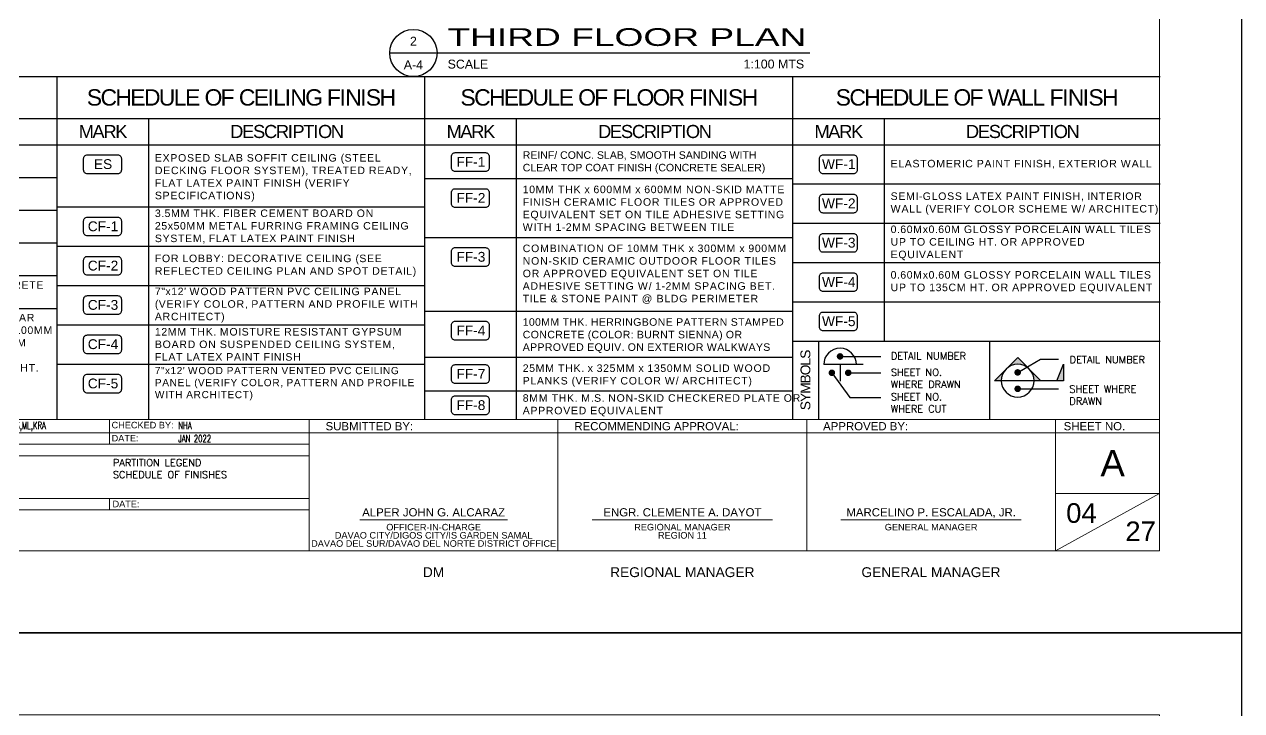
# Model space of a CAD drawing. Header units: metres. Extents: x -12400 to 1, y 0 to 106422.
# Drawn here: x -12132.69 to -12095.51, y 106362.17 to 106383.14 of the extents above; entities that cross this region are included whole.
import ezdxf
from ezdxf.enums import TextEntityAlignment as Align

# ---------------------------------------------------------------- set-up
doc = ezdxf.new("R2010")
doc.units = ezdxf.units.M
doc.linetypes.add('PHANTOM', pattern=[2.5, 1.25, -0.25, 0.25, -0.25, 0.25, -0.25])
for name, color, linetype in [('A-ANNO-TEXT', 4, 'Continuous'), ('SCH-FLR', 224, 'Continuous'), ('TEXT', 3, 'Continuous'), ('TITLE', 1, 'Continuous'), ('TITLE BLOCK', 7, 'Continuous'), ('txt', 2, 'Continuous'), ('TXT2', 2, 'Continuous')]:
    doc.layers.add(name, color=color, linetype=linetype)
for name, color, linetype, lineweight in [('R', 1, 'Continuous', 9), ('SECT DET', 25, 'Continuous', 25), ('TBLOCK-BORDER-INSIDE', 247, 'Continuous', 0), ('TBLOCK-BORDER-OUTSIDE', 240, 'Continuous', 0), ('TBLOCK-BORDER-TLINE', 40, 'Continuous', 0), ('TEXT 005', 7, 'Continuous', 50), ('Y', 2, 'Continuous', 13)]:
    doc.layers.add(name, color=color, linetype=linetype, lineweight=lineweight)
doc.styles.add('arial', font='arial.ttf')
doc.styles.add('arial baltic', font='arial.ttf')
doc.styles.add('Arial-Bold', font='arial.ttf')
doc.styles.add('CPDA-FONT', font='arial.ttf')
doc.styles.add('DIMTXT-100', font='arial.ttf')
doc.styles.add('SANS', font='sanss___.ttf')
doc.styles.add('simplex', font='simplex.shx')
doc.styles.add('T-0.15', font='romans.shx', dxfattribs={"height": 0.15})
doc.styles.add('T.25', font='romans.shx', dxfattribs={"height": 0.2})
doc.dimstyles.new('LE-1a', dxfattribs={"dimtxt": 0.2, "dimasz": 0.2, "dimexe": 0.2, "dimexo": 0.2, "dimgap": 0.1, "dimtad": 1, "dimtoh": 1, "dimdec": 0, "dimdsep": 46, "dimtxsty": 'DIMTXT-100', "dimcen": 2.5, "dimclrd": 8, "dimclre": 8, "dimclrt": 2, "dimadec": 0, "dimazin": 0, "dimtfac": 1, "dimtdec": 0, "dimtix": 1, "dimtmove": 2, "dimatfit": 3, "dimldrblk": 'DOT', "dimfxl": 1, "dimtolj": 1, "dimtzin": 0, "dimarcsym": 0})

# ---------------------------------------------------------------- blocks, each defined once
blk = doc.blocks.new('*U168')
at = {"layer": 'TITLE'}
blk.add_lwpolyline([(1271.65, 13.83), (1390.12, 13.83)], dxfattribs=at)
blk.add_circle((1278.31, 13.83), 6.67, dxfattribs=at)
at = {"layer": 'TITLE', "color": 5, "style": 'CPDA-FONT'}
blk.add_attdef('TITLE:', text='', height=5, dxfattribs=at).set_placement((1287.8, 24.54), align=Align.MIDDLE_LEFT)
blk.add_attdef('TITLE:', (1287.89, 15.82), '', height=5, dxfattribs=at)
at = {"layer": 'TXT2', "style": 'CPDA-FONT'}
blk.add_text('SCALE', height=2.5, dxfattribs=at).set_placement((1287.97, 9.44))
for tag, p in [('DET_NO.:', (1278.31, 17.16)), ('DWG_NO:', (1278.31, 10.5))]:
    blk.add_attdef(tag, text='', height=2.5, dxfattribs=at).set_placement(p, align=Align.MIDDLE_CENTER)
blk.add_attdef('SCALE', text='', height=2.5, dxfattribs=at).set_placement((1361.14, 10.71), align=Align.MIDDLE_LEFT)
blk = doc.blocks.new('_Dot')
at = {"color": 0, "linetype": 'ByBlock', "lineweight": -2}
blk.add_line((-0.5, 0), (-1, 0), dxfattribs=at)
at = {"color": 0, "linetype": 'ByBlock', "const_width": 0.5}
blk.add_lwpolyline([(-0.25, 0, 1), (0.25, 0, 1)], format="xyb", close=True, dxfattribs=at)
blk = doc.blocks.new('A$Ceba0e023')
at = {"layer": 'DEFPOINTS'}
for p, q in [((0, 50.934), (76.2, 50.934)), ((76.2, 50.934), (76.2, 0)), ((76.2, 0), (0, 0))]:
    blk.add_line(p, q, dxfattribs=at)
at = {"layer": 'TBLOCK-BORDER-INSIDE'}
blk.add_line((73.693, 6.517), (4.011, 6.517), dxfattribs=at)
blk.add_line((73.693, 6.517), (4.011, 6.517), dxfattribs=at)
at = {"layer": 'TBLOCK-BORDER-INSIDE', "ltscale": 0.35}
for p, q in [((70.511, 6.517), (70.511, 2.507)), ((73.693, 4.261), (70.511, 4.261))]:
    blk.add_line(p, q, dxfattribs=at)
for points in [[(47.711, 6.517), (47.711, 2.507)], [(55.311, 6.517), (55.311, 2.507)], [(62.911, 6.517), (62.911, 2.507)]]:
    blk.add_lwpolyline(points, dxfattribs=at)
at = {"layer": 'TBLOCK-BORDER-OUTSIDE'}
for p, q in [((73.693, 48.427), (73.693, 2.507)), ((73.693, 2.507), (4.011, 2.507))]:
    blk.add_line(p, q, dxfattribs=at)
blk.add_lwpolyline([(73.693, 2.507), (4.011, 2.507), (4.011, 48.427), (73.693, 48.427)], close=True, dxfattribs=at)
at = {"layer": 'TBLOCK-BORDER-TLINE'}
for p, q in [((41.611, 5.765), (41.611, 6.517)), ((22.111, 6.116), (73.693, 6.116)), ((35.111, 5.765), (47.711, 5.765)), ((35.111, 5.414), (47.711, 5.414)), ((35.111, 4.111), (47.711, 4.111)), ((41.611, 4.111), (41.611, 3.76)), ((35.111, 3.76), (47.711, 3.76)), ((49.255, 3.459), (53.766, 3.459)), ((56.355, 3.459), (61.866, 3.459)), ((63.955, 3.459), (69.466, 3.459))]:
    blk.add_line(p, q, dxfattribs=at)
at = {"layer": 'TBLOCK-BORDER-TLINE', "ltscale": 0.35}
blk.add_line((70.511, 2.507), (73.693, 4.261), dxfattribs=at)
at = {"layer": 'DEFPOINTS', "style": 'arial baltic'}
for s, height, p in [('DM', 0.3008, (51.511, 1.857)), ('REGIONAL MANAGER', 0.30079, (59.111, 1.857)), ('GENERAL MANAGER', 0.30079, (66.708, 1.857))]:
    blk.add_text(s, height=height, dxfattribs=at).set_placement(p, align=Align.MIDDLE_CENTER)
at = {"layer": 'R', "style": 'arial baltic'}
for s, p in [('CHECKED BY:', (41.674, 6.192)), ('DATE:', (41.674, 5.791)), ('DATE:', (41.703, 3.781))]:
    blk.add_text(s, height=0.2, dxfattribs=at).set_placement(p, align=Align.BOTTOM_LEFT)
for s, height, p in [('ALPER JOHN G. ALCARAZ', 0.25, (51.513, 3.686)), ('ENGR. CLEMENTE A. DAYOT', 0.25, (59.113, 3.686)), ('MARCELINO P. ESCALADA, JR.', 0.25, (66.713, 3.686)), ('DAVAO CITY/DIGOS CITY/IS GARDEN SAMAL', 0.20053, (51.513, 2.983)), ('OFFICER-IN-CHARGE', 0.20053, (51.513, 3.233)), ('REGIONAL MANAGER', 0.20053, (59.113, 3.233)), ('REGION 11', 0.2005, (59.113, 2.983)), ('GENERAL MANAGER', 0.20053, (66.713, 3.233)), ('DAVAO DEL SUR/DAVAO DEL NORTE DISTRICT OFFICE', 0.20053, (51.513, 2.733))]:
    blk.add_text(s, height=height, dxfattribs=at).set_placement(p, align=Align.MIDDLE_CENTER)
at = {"layer": 'Y', "style": 'arial baltic'}
for s, p in [('SUBMITTED BY:', (48.211, 6.317)), ('RECOMMENDING APPROVAL:', (55.811, 6.317)), ('APPROVED BY:', (63.411, 6.317)), ('SHEET NO.', (70.761, 6.317))]:
    blk.add_text(s, height=0.25, dxfattribs=at).set_placement(p, align=Align.MIDDLE_LEFT)
blk = doc.blocks.new('A$Cc19472a6')
at = {"layer": 'SECT DET', "ltscale": 1500}
h = blk.add_hatch(color=256, dxfattribs=at)
h.paths.add_polyline_path([(-3.648, -1.209), (-4.001, -0.855, -0.198912), (-3.855, -1.209)])
h.paths.add_polyline_path([(-4.001, -0.855), (-4.355, -0.502), (-4.708, -0.855, -0.414214)])
h.paths.add_polyline_path([(-4.855, -1.209, -0.198912), (-4.708, -0.855), (-5.062, -1.209)])
at = {"layer": 'SECT DET'}
blk.add_hatch(color=256, dxfattribs=at).paths.add_polyline_path([(-2.958, -0.708), (-2.958, -1.208), (-3.158, -1.208)])
at = {"color": 2}
for points in [[(-69.683, 8.079), (0, 8.079)], [(-33.709, 8.079), (-33.709, -2.4)], [(-22.473, 8.079), (-22.473, -2.4)], [(-11.236, 8.079), (-11.236, -2.4)], [(-43.691, 6.8), (0, 6.8)], [(-30.909, 6.8), (-30.909, -2.4)], [(-19.673, 6.8), (-19.673, -2.4)], [(-8.436, 6.8), (-8.436, 0)], [(-43.691, 6), (0, 6)], [(-11.236, 0), (0, 0)]]:
    blk.add_lwpolyline(points, dxfattribs=at)
at = {"color": 1}
for points in [[(-43.691, 5), (-33.709, 5)], [(-22.473, 4.968), (-11.236, 4.968)], [(-11.236, 4.8), (0, 4.8)], [(-33.709, 4.1), (-22.473, 4.1)], [(-43.691, 4), (-33.709, 4)], [(-11.236, 3.6), (0, 3.6)], [(-43.691, 3), (-33.709, 3)], [(-22.473, 3.168), (-11.236, 3.168)], [(-33.709, 2.9), (-22.473, 2.9)], [(-11.236, 2.4), (0, 2.4)], [(-43.691, 2), (-33.709, 2)], [(-33.709, 1.7), (-22.473, 1.7)], [(-11.236, 1.2), (0, 1.2)], [(-43.691, 1), (-33.709, 1)], [(-22.473, 0.918), (-11.236, 0.918)], [(-33.709, 0.5), (-22.473, 0.5)], [(-10.436, 0), (-10.436, -2.4)], [(-5.218, 0), (-5.218, -2.4)], [(-33.709, -0.7), (-22.473, -0.7)], [(-22.473, -0.492), (-11.236, -0.492)], [(-22.473, -1.523), (-11.236, -1.523)]]:
    blk.add_lwpolyline(points, dxfattribs=at)
at = {"layer": 'SCH-FLR', "color": 1}
for points in [[(-31.848, 5.112), (-32.77, 5.112, -0.414214), (-32.885, 5.227), (-32.885, 5.573, -0.414214), (-32.77, 5.688), (-31.848, 5.688, -0.414214), (-31.733, 5.573), (-31.733, 5.227, -0.414214)], [(-20.612, 5.18), (-21.533, 5.18, -0.414214), (-21.649, 5.295), (-21.649, 5.641, -0.414214), (-21.533, 5.756), (-20.612, 5.756, -0.414214), (-20.497, 5.641), (-20.497, 5.295, -0.414214)], [(-9.375, 5.112), (-10.297, 5.112, -0.414214), (-10.412, 5.227), (-10.412, 5.573, -0.414214), (-10.297, 5.688), (-9.375, 5.688, -0.414214), (-9.26, 5.573), (-9.26, 5.227, -0.414214)], [(-20.612, 4.08), (-21.533, 4.08, -0.414214), (-21.649, 4.195), (-21.649, 4.541, -0.414214), (-21.533, 4.656), (-20.612, 4.656, -0.414214), (-20.497, 4.541), (-20.497, 4.195, -0.414214)], [(-9.375, 3.912), (-10.297, 3.912, -0.414214), (-10.412, 4.027), (-10.412, 4.373, -0.414214), (-10.297, 4.488), (-9.375, 4.488, -0.414214), (-9.26, 4.373), (-9.26, 4.027, -0.414214)], [(-31.848, 3.212), (-32.77, 3.212, -0.414214), (-32.885, 3.327), (-32.885, 3.673, -0.414214), (-32.77, 3.788), (-31.848, 3.788, -0.414214), (-31.733, 3.673), (-31.733, 3.327, -0.414214)], [(-9.375, 2.712), (-10.297, 2.712, -0.414214), (-10.412, 2.827), (-10.412, 3.173, -0.414214), (-10.297, 3.288), (-9.375, 3.288, -0.414214), (-9.26, 3.173), (-9.26, 2.827, -0.414214)], [(-20.612, 2.28), (-21.533, 2.28, -0.414214), (-21.649, 2.395), (-21.649, 2.741, -0.414214), (-21.533, 2.856), (-20.612, 2.856, -0.414214), (-20.497, 2.741), (-20.497, 2.395, -0.414214)], [(-31.848, 2.012), (-32.77, 2.012, -0.414214), (-32.885, 2.127), (-32.885, 2.473, -0.414214), (-32.77, 2.588), (-31.848, 2.588, -0.414214), (-31.733, 2.473), (-31.733, 2.127, -0.414214)], [(-9.375, 1.512), (-10.297, 1.512, -0.414214), (-10.412, 1.627), (-10.412, 1.973, -0.414214), (-10.297, 2.088), (-9.375, 2.088, -0.414214), (-9.26, 1.973), (-9.26, 1.627, -0.414214)], [(-31.848, 0.812), (-32.77, 0.812, -0.414214), (-32.885, 0.927), (-32.885, 1.273, -0.414214), (-32.77, 1.388), (-31.848, 1.388, -0.414214), (-31.733, 1.273), (-31.733, 0.927, -0.414214)], [(-9.375, 0.312), (-10.297, 0.312, -0.414214), (-10.412, 0.427), (-10.412, 0.773, -0.414214), (-10.297, 0.888), (-9.375, 0.888, -0.414214), (-9.26, 0.773), (-9.26, 0.427, -0.414214)], [(-20.612, 0.03), (-21.533, 0.03, -0.414214), (-21.649, 0.145), (-21.649, 0.491, -0.414214), (-21.533, 0.606), (-20.612, 0.606, -0.414214), (-20.497, 0.491), (-20.497, 0.145, -0.414214)], [(-31.848, -0.388), (-32.77, -0.388, -0.414214), (-32.885, -0.273), (-32.885, 0.073, -0.414214), (-32.77, 0.188), (-31.848, 0.188, -0.414214), (-31.733, 0.073), (-31.733, -0.273, -0.414214)], [(-20.612, -1.296), (-21.533, -1.296, -0.414214), (-21.649, -1.18), (-21.649, -0.835, -0.414214), (-21.533, -0.72), (-20.612, -0.72, -0.414214), (-20.497, -0.835), (-20.497, -1.18, -0.414214)], [(-31.848, -1.588), (-32.77, -1.588, -0.414214), (-32.885, -1.473), (-32.885, -1.127, -0.414214), (-32.77, -1.012), (-31.848, -1.012, -0.414214), (-31.733, -1.127), (-31.733, -1.473, -0.414214)], [(-20.612, -2.25), (-21.533, -2.25, -0.414214), (-21.649, -2.135), (-21.649, -1.789, -0.414214), (-21.533, -1.674), (-20.612, -1.674, -0.414214), (-20.497, -1.789), (-20.497, -2.135, -0.414214)]]:
    blk.add_lwpolyline(points, format="xyb", close=True, dxfattribs=at)
at = {"layer": 'SECT DET'}
for p, q in [((-9.281, -0.72), (-10.281, -0.72)), ((-9.781, -0.72), (-9.781, -1.22)), ((-3.855, -1.209), (-4.855, -1.209))]:
    blk.add_line(p, q, dxfattribs=at)
for points in [[(-9.074, -0.72), (-9.281, -0.72)], [(-4.855, -1.209), (-5.062, -1.209), (-4.355, -0.502), (-3.648, -1.209), (-3.855, -1.209)]]:
    blk.add_lwpolyline(points, dxfattribs=at)
at = {"layer": 'SECT DET', "color": 1, "linetype": 'PHANTOM', "ltscale": 5}
blk.add_lwpolyline([(-3.158, -1.209), (-2.958, -0.709), (-2.958, -1.209), (-4.958, -1.209)], dxfattribs=at)
at = {"layer": 'SECT DET'}
for centre, start, end in [((-9.781, -0.72), 0, 180), ((-4.355, -1.209), 0, 180), ((-4.355, -1.209), 180, 0)]:
    blk.add_arc(centre, 0.5, start, end, dxfattribs=at)
at = {"linetype": 'Continuous'}
for s, width, gutter_width, heights, insert, char_height, attachment_point, style in [('\\pxt28;{\\T0.9;\\C3;SCHEDULE OF CEILING FINISH}', 10.05921, 0.001, [0], (-28.091, 7.44), 0.5, 5, 'arial'), ('\\pxt28;{\\T0.9;\\C3;SCHEDULE OF FLOOR FINISH}', 10.05921, 0.001, [0], (-16.854, 7.44), 0.5, 5, 'arial'), ('\\pxt28;{\\T0.9;\\C3;SCHEDULE OF WALL FINISH}', 10.05921, 0.001, [0], (-5.618, 7.44), 0.5, 5, 'arial'), ('\\pxt28;{\\T0.9;\\C3;MARK}', 7.60421, 0.001, [0], (-32.309, 6.4), 0.4, 5, 'arial'), ('\\pxt28;{\\T0.9;\\C3;DESCRIPTION}', 7.60421, 0.001, [0], (-26.691, 6.4), 0.4, 5, 'arial'), ('\\pxt28;{\\T0.9;\\C3;MARK}', 7.60421, 0.001, [0], (-21.073, 6.4), 0.4, 5, 'arial'), ('\\pxt28;{\\T0.9;\\C3;DESCRIPTION}', 7.60421, 0.001, [0], (-15.454, 6.4), 0.4, 5, 'arial'), ('\\pxt28;{\\T0.9;\\C3;MARK}', 7.60421, 0.001, [0], (-9.836, 6.4), 0.4, 5, 'arial'), ('\\pxt28;{\\T0.9;\\C3;DESCRIPTION}', 7.60421, 0.001, [0], (-4.218, 6.4), 0.4, 5, 'arial'), ('\\A1;\\pxql;{\\fArial|b0|i0|c0|p34;\\T1.1;\\C2;EXPOSED SLAB SOFFIT CEILING (STEEL DECKING FLOOR SYSTEM), TREATED READY, FLAT LATEX PAINT FINISH (VERIFY SPECIFICATIONS)}', 8.03762, 0.001, [1.982], (-30.709, 5.713), 0.23, 1, 'T-0.15'), ('\\A1;\\pxsm1;{\\fArial|b0|i0|c0|p34;\\C2;REINF/ CONC. SLAB, SMOOTH SANDING WITH CLEAR TOP COAT FINISH (CONCRETE SEALER) }', 8.10179, 0.001, [0], (-19.473, 5.798), 0.23, 1, 'T-0.15'), ('\\A1;\\pxql;{\\fArial|b0|i0|c0|p34;\\T1.1;\\C2;ELASTOMERIC PAINT FINISH, EXTERIOR WALL}', 8.10488, 0.001, [1.982], (-8.236, 5.4), 0.23, 4, 'T-0.15'), ('\\A1;\\pxt30;{\\fArial|b0|i0|c0|p34;\\T1.1;\\C2;10MM THK x 600MM x 600MM NON-SKID MATTE FINISH CERAMIC FLOOR TILES OR APPROVED EQUIVALENT SET ON TILE ADHESIVE SETTING WITH 1-2MM SPACING BETWEEN TILE}', 8.26098, 0.001, [0], (-19.473, 4.748), 0.23, 1, 'T-0.15'), ('\\A1;\\pxql;{\\fArial|b0|i0|c0|p34;\\T1.1;\\C2;SEMI-GLOSS LATEX PAINT FINISH, INTERIOR WALL (VERIFY COLOR SCHEME W/ ARCHITECT)}', 8.37967, 0.001, [1.982], (-8.236, 4.2), 0.23, 4, 'T-0.15'), ('\\A1;\\pxql;{\\fArial|b0|i0|c0|p34;\\T1.1;\\C2;3.5MM THK. FIBER CEMENT BOARD ON 25x50MM METAL FURRING FRAMING CEILING SYSTEM, FLAT LATEX PAINT FINISH}', 8.10488, 0.001, [1.982], (-30.709, 3.5), 0.23, 4, 'T-0.15'), ('\\A1;\\pxql,t30;{\\fArial|b0|i0|c0|p34;\\T1.1;\\C2;0.60Mx0.60M GLOSSY PORCELAIN WALL TILES UP TO CEILING HT. OR APPROVED EQUIVALENT}', 8.10488, 0.001, [1.982], (-8.236, 3), 0.23, 4, 'T-0.15'), ('\\A1;\\pxql;{\\fArial|b0|i0|c0|p34;\\T1.1;\\C2;FOR LOBBY: DECORATIVE CEILING (SEE REFLECTED CEILING PLAN AND SPOT DETAIL)}', 8.10488, 0.001, [1.982], (-30.709, 2.3), 0.23, 4, 'T-0.15'), ('\\A1;\\pxt40;{\\fArial|b0|i0|c0|p34;\\T1.1;\\C2;COMBINATION OF 10MM THK x 300MM x 900MM NON-SKID CERAMIC OUTDOOR FLOOR TILES OR APPROVED EQUIVALENT SET ON TILE ADHESIVE SETTING W/ 1-2MM SPACING BET. TILE & STONE PAINT @ BLDG PERIMETER}', 8.17878, 0.001, [0], (-19.473, 2.948), 0.23, 1, 'T-0.15'), ('\\A1;\\pxql,t30;{\\fArial|b0|i0|c0|p34;\\T1.1;\\C2;0.60Mx0.60M GLOSSY PORCELAIN WALL TILES UP TO 135CM HT. OR APPROVED EQUIVALENT}', 8.10488, 0.001, [1.982], (-8.236, 1.8), 0.23, 4, 'T-0.15'), ('\\A1;\\pxt30;{\\fArial|b0|i0|c0|p34;\\T1.1;\\C2;200MM THK. REINFORCED CONCRETE WALL, SMOOTH PLASTER FINISH}', 7.09994, 0.001, [1.982], (-40.691, 1.499), 0.23, 4, 'T-0.15'), ('\\A1;\\pxql;{\\fArial|b0|i0|c0|p34;\\T1.1;\\C2;7"x12\' WOOD PATTERN PVC CEILING PANEL (VERIFY COLOR, PATTERN AND PROFILE WITH ARCHITECT)}', 8.10488, 0.001, [1.982], (-30.709, 1.1), 0.23, 4, 'T-0.15'), ("\\A1;\\pxql;{\\fArial|b0|i0|c0|p34;\\T1.1;\\C2;GLASS PARTITION: 6MM THK. CLEAR FIXED GLASS PANELS ON 50MMx100MM THK. POWDER-COATED ALUMINUM FRAME UP TO 2850MM HT. WITH HORIZONTAL MUNTIN AT 2400MM HT. (SUBMIT SHOP DRAWINGS FOR ARCHITECT'S APPROVAL)}", 7.052, 4.440892098500626e-16, [3.872], (-40.691, 0.832), 0.23, 1, 'T-0.15'), ('\\A1;\\pxql;{\\fArial|b0|i0|c0|p34;\\T1.1;\\C2;12MM THK. MOISTURE RESISTANT GYPSUM BOARD ON SUSPENDED CEILING SYSTEM, FLAT LATEX PAINT FINISH}', 8.10488, 0.001, [1.982], (-30.709, -0.1), 0.23, 4, 'T-0.15'), ('\\A1;\\pxsm1;{\\fArial|b0|i0|c0|p34;\\T1.05;\\C2;100MM THK. HERRINGBONE PATTERN STAMPED CONCRETE (COLOR: BURNT SIENNA) OR APPROVED EQUIV. ON EXTERIOR WALKWAYS}', 8.20509, 0.001, [0], (-19.473, 0.698), 0.23, 1, 'T-0.15'), ('\\A1;\\pxt30;{\\fArial|b0|i0|c0|p34;\\T1.1;\\C2;25MM THK. x 325MM x 1350MM SOLID WOOD PLANKS (VERIFY COLOR W/ ARCHITECT)}', 8.1947, 0.001, [0], (-19.473, -0.712), 0.23, 1, 'T-0.15'), ('\\A1;\\pxql;{\\fArial|b0|i0|c0|p34;\\T1.1;\\C2;7"x12\' WOOD PATTERN VENTED PVC CEILING PANEL (VERIFY COLOR, PATTERN AND PROFILE WITH ARCHITECT)}', 8.25404, 0.001, [1.982], (-30.709, -1.3), 0.22, 4, 'T-0.15'), ('\\A1;\\pxt30;{\\fArial|b0|i0|c0|p34;\\T1.1;\\C2;8MM THK. M.S. NON-SKID CHECKERED PLATE OR APPROVED EQUIVALENT}', 8.69357, 0.001, [0], (-19.473, -1.962), 0.23, 4, 'T-0.15')]:
    blk.add_mtext_dynamic_manual_height_columns(s, width=width, gutter_width=gutter_width, heights=heights, dxfattribs=dict(at, insert=insert, char_height=char_height, attachment_point=attachment_point, style=style))
at = {"linetype": 'Continuous', "insert": (-10.836, -1.2), "char_height": 0.3, "attachment_point": 5, "rotation": 90, "style": 'arial'}
blk.add_mtext_dynamic_manual_height_columns('\\pxt28;{\\T0.9;\\C3;SYMBOLS}', width=7.60421, gutter_width=0.001, heights=[0], dxfattribs=at)
at = {"layer": 'A-ANNO-TEXT', "color": 2, "char_height": 0.22, "attachment_point": 1, "style": 'T.25'}
for s, insert, width in [('DETAIL NUMBER', (-8.231, -0.343), 2.70318), ('DETAIL NUMBER', (-2.767, -0.457), 2.57806), ('SHEET NO. WHERE DRAWN', (-8.231, -0.843), 2.77574), ('SHEET WHERE DRAWN', (-2.776, -1.357), 2.61976), ('SHEET NO. WHERE CUT', (-8.231, -1.593), 2.85757)]:
    blk.add_mtext(s, dxfattribs=dict(at, insert=insert, width=width))
at = {"layer": 'txt', "color": 6, "linetype": 'Continuous', "char_height": 0.3, "width": 0.93131, "attachment_point": 2, "style": 'Arial-Bold'}
for s, insert in [('{\\C2;FF-1}', (-21.056, 5.624)), ('{\\C2;ES}', (-32.293, 5.556)), ('{\\C2;WF-1}', (-9.82, 5.556)), ('{\\C2;FF-2}', (-21.056, 4.524)), ('{\\C2;WF-2}', (-9.82, 4.356)), ('{\\C2;CF-1}', (-32.293, 3.656)), ('{\\C2;WF-3}', (-9.82, 3.156)), ('{\\C2;FF-3}', (-21.056, 2.724)), ('{\\C2;CF-2}', (-32.293, 2.456)), ('{\\C2;WF-4}', (-9.82, 1.956)), ('{\\C2;CF-3}', (-32.293, 1.256)), ('{\\C2;WF-5}', (-9.82, 0.756)), ('{\\C2;FF-4}', (-21.056, 0.474)), ('{\\C2;CF-4}', (-32.293, 0.056)), ('{\\C2;FF-7}', (-21.056, -0.851)), ('{\\C2;CF-5}', (-32.293, -1.144)), ('{\\C2;FF-8}', (-21.056, -1.806))]:
    blk.add_mtext(s, dxfattribs=dict(at, insert=insert))
at = {"layer": 'TEXT 005'}
for points in [[(-9.781, -0.468), (-8.838, -0.468), (-8.531, -0.468)], [(-4.355, -0.957), (-3.662, -0.557), (-3.105, -0.557)], [(-10.031, -0.968), (-9.486, -1.718), (-8.531, -1.718)], [(-9.531, -0.968), (-8.838, -0.968), (-8.531, -0.968)], [(-4.355, -1.457), (-3.412, -1.457), (-3.105, -1.457)]]:
    blk.add_leader(points, dimstyle='LE-1a', dxfattribs=at)

msp = doc.modelspace()

# ---------------------------------------------------------------- linework, layer by layer
at = {"color": 2}
for points in [[(-12167.67514, 106381.53924), (-12097.99224, 106381.53924)], [(-12141.68328, 106380.26022), (-12097.99224, 106380.26022)], [(-12141.68328, 106379.46022), (-12097.99224, 106379.46022)]]:
    msp.add_lwpolyline(points, dxfattribs=at)

# ---------------------------------------------------------------- block references
at = {"xscale": 0.999738737056323, "yscale": 0.999738737056323, "zscale": 0.999738737056323}
for p in [(-12171.68632, 106364.54482), (-12171.68632, 106313.62444)]:
    msp.add_blockref('A$Ceba0e023', p, dxfattribs=at)
at = {"color": 1}
msp.add_blockref('A$Cc19472a6', (-12097.99224, 106373.46022), dxfattribs=at)
at = {"layer": 'TITLE BLOCK'}
ref = msp.add_blockref('*U168', (-12259.21757, 106380.76359), dxfattribs=dict(at, xscale=0.1082773899033286, yscale=0.1082773899033286, zscale=0.1082773899033286))
ref.add_attrib('DET_NO.:', '2', dxfattribs={"layer": 'TXT2', "height": 0.27069, "style": 'CPDA-FONT'}).set_placement((-12120.80527, 106382.62201), align=Align.MIDDLE_CENTER)
ref.add_attrib('DWG_NO:', 'A-4', dxfattribs={"layer": 'TXT2', "height": 0.270693, "style": 'CPDA-FONT'}).set_placement((-12120.80527, 106381.90016), align=Align.MIDDLE_CENTER)
ref.add_attrib('TITLE:', 'THIRD FLOOR PLAN', (-12119.76777, 106382.47615), dxfattribs={"layer": 'TITLE', "color": 5, "height": 0.5413869, "style": 'CPDA-FONT', "width": 1.5})
ref.add_attrib('SCALE', '1:100 MTS', dxfattribs={"layer": 'TXT2', "height": 0.270693, "style": 'CPDA-FONT'}).set_placement((-12110.72002, 106381.92349), align=Align.MIDDLE_LEFT)

# ---------------------------------------------------------------- texts
at = {"layer": 'TEXT', "width": 5.8026786, "attachment_point": 5, "style": 'SANS'}
for s, insert, char_height in [('A', (-12099.447, 106369.73174), 0.8), ('04', (-12100.40014, 106368.2043), 0.6), ('27', (-12098.59224, 106367.6497), 0.6)]:
    msp.add_mtext(s, dxfattribs=dict(at, insert=insert, char_height=char_height))
at = {"layer": 'txt', "color": 2, "char_height": 0.22, "width": 7.5872435, "attachment_point": 1, "style": 'simplex'}
for s, insert in [('{\\W0.7;MSH,EMCG,AKDS,ML,KRA}', (-12134.48497, 106370.99262)), ('{\\W0.7;NHA}', (-12127.98667, 106370.99262)), ('{\\W0.7;JAN 2022}', (-12127.98667, 106370.59167)), ('PARTITION LEGEND\\PSCHEDULE OF FINISHES', (-12129.98667, 106369.85762))]:
    msp.add_mtext(s, dxfattribs=dict(at, insert=insert))

doc.saveas('drawing.dxf')
